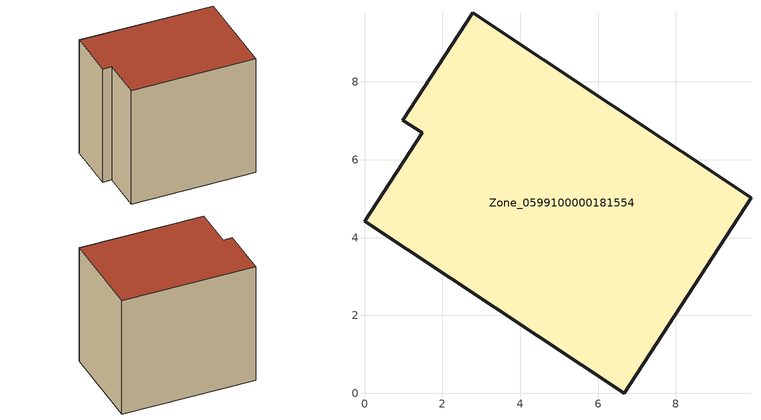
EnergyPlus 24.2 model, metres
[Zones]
Zone_0599100000181554
 floor ground (C_G): 2.78,9.78 9.93,5.02 6.67,0 0,4.42 1.48,6.69 0.98,7.01 z0
 wall outside (C_F): 6.67,0 9.93,5.02 2.78,9.78 0.98,7.01 1.48,6.69 0,4.42 6.67,0 z0:8.07
 roof outside (C_R): 9.93,5.02 2.78,9.78 0.98,7.01 1.48,6.69 0,4.42 6.67,0 z8.07
[BUILDING]
Pand.0599100000181554: North Axis=0; Terrain=City; Loads Convergence Tolerance Value=0.04; Temperature Convergence Tolerance Value=0.4; Solar Distribution=FullExterior; Maximum Number of Warmup Days=25; Minimum Number of Warmup Days=1
[Site:Location]
Rotterdam.The.Hague.AP_ZH_NLD Design_Conditions: Latitude=51.96; Longitude=4.45; Time Zone=1; Elevation=-4.5
[SITE:GROUNDTEMPERATURE:BUILDINGSURFACE]
18, 18, 18, 18, 18, 18, 18, 18, 18, 18, 18, 18
[MATERIAL] Thermal Absorptance=0.9; Solar Absorptance=0.7; Visible Absorptance=0.7
Name | Roughness | Thickness | Conductivity | Density | Specific Heat
G.TI.1946-1964 | MediumSmooth | 0.15 | 1 | 540 | 1210
F.TI.1946-1964 | Rough | 0.3 | 0.857143 | 1920 | 840
R.TI.1946-1964 | MediumRough | 0.2 | 0.277778 | 1500 | 1000
[CONSTRUCTION]
C_G: G.TI.1946-1964
C_F: F.TI.1946-1964
C_R: R.TI.1946-1964
[ZONE]
Zone_0599100000181554: Type=1; Multiplier=1; Ceiling Height=Autocalculate; Volume=Autocalculate; Floor Area=autocalculate; Part of Total Floor Area=Yes
[ZONEINFILTRATION:DESIGNFLOWRATE]
Infil_Zone_0599100000181554: Zone or ZoneList or Space or SpaceList=Zone_0599100000181554; Schedule=AlwaysOn; Design Flow Rate Calculation Method=Flow/Area; Flow Rate per Floor Area=0.003; Constant Term Coefficient=1; Temperature Term Coefficient=0; Velocity Term Coefficient=0; Velocity Squared Term Coefficient=0
[HVACTEMPLATE:ZONE:IDEALLOADSAIRSYSTEM]
Zone_0599100000181554: Maximum Heating Supply Air Temperature=50; Minimum Cooling Supply Air Temperature=13; Maximum Heating Supply Air Humidity Ratio=0.0156; Minimum Cooling Supply Air Humidity Ratio=0.0077; Heating Limit=NoLimit; Cooling Limit=NoLimit; Dehumidification Control Type=ConstantSensibleHeatRatio; Cooling Sensible Heat Ratio=0.7; Dehumidification Setpoint=60; Humidification Control Type=None; Humidification Setpoint=30; Outdoor Air Method=None; Outdoor Air Flow Rate per Person=0.00944; Outdoor Air Flow Rate per Zone Floor Area=0; Outdoor Air Flow Rate per Zone=0; Demand Controlled Ventilation Type=None; Outdoor Air Economizer Type=NoEconomizer; Heat Recovery Type=None; Sensible Heat Recovery Effectiveness=0.7; Latent Heat Recovery Effectiveness=0.65
[ZONECONTROL:THERMOSTAT]
ThermostatControl_Zone_0599100000181554: Zone or ZoneList=Zone_0599100000181554; Control Type Schedule=DualSetpointControlType; Control 1=Thermostat_Zone_0599100000181554; Temperature Difference Between Cutout And Setpoint=0
[THERMOSTATSETPOINT:DUALSETPOINT]
Thermostat_Zone_0599100000181554: Heating Setpoint Temperature Schedule=HeatingSetpoint_Zone_0599100000181554; Cooling Setpoint Temperature Schedule=CoolingSetpoint_Zone_0599100000181554
[SCHEDULE:COMPACT]
HeatingSetpoint_Zone_0599100000181554: Through: 12/31, For: AllDays, Until: 24:00, 21
CoolingSetpoint_Zone_0599100000181554: Through: 12/31, For: AllDays, Until: 24:00, 24
DualSetpointControlType: Through: 12/31, For: AllDays, Until: 24:00, 4
AlwaysOn: Through: 12/31, For: AllDays, Until: 24:00, 1
